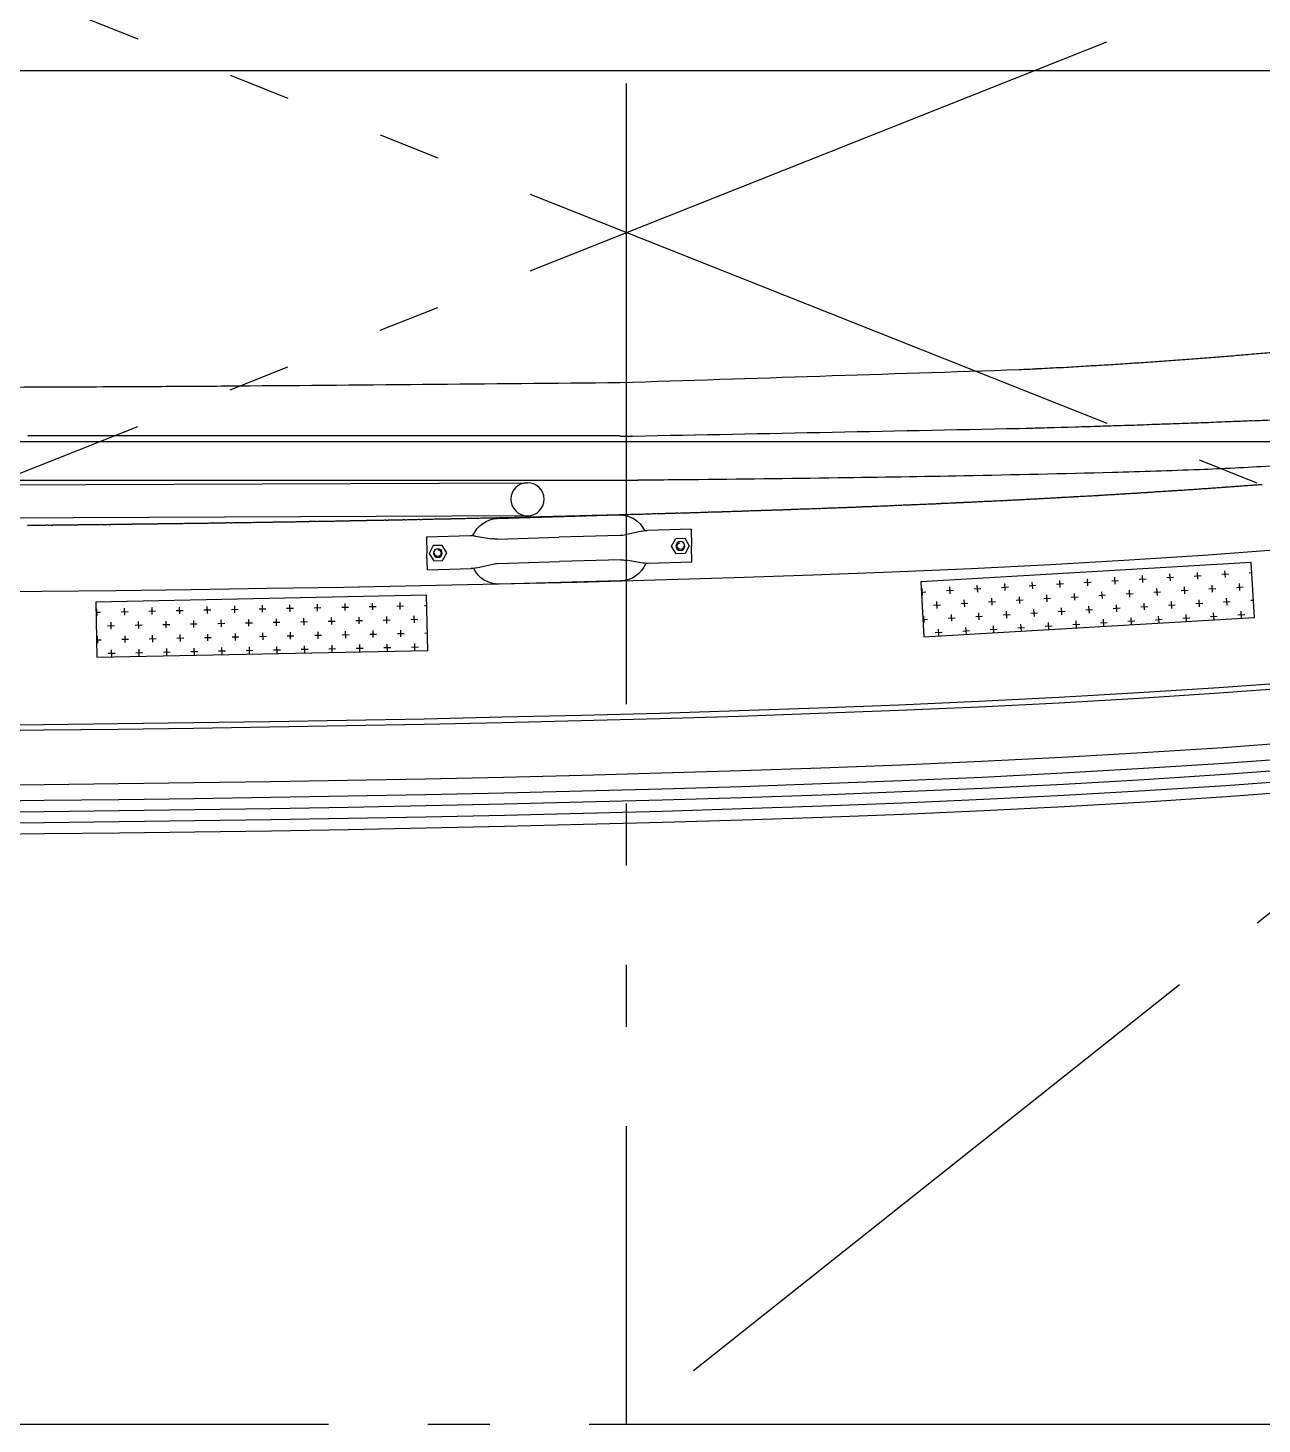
# Model space of a CAD drawing. Extents: x 1551 to 113148, y -1700 to 77018.
# Drawn here: x 12367 to 13610, y 28023 to 29429 of the extents above; entities that cross this region are included whole.
import ezdxf

# ---------------------------------------------------------------- set-up
doc = ezdxf.new("R2010")
doc.units = 0
doc.header["$LTSCALE"] = 500
doc.header["$MEASUREMENT"] = 0
doc.linetypes.add('DASHED', pattern=[0.75, 0.5, -0.25])
doc.linetypes.add('PHANTOM', pattern=[2.1, 1.25, -0.2, 0.125, -0.2, 0.125, -0.2])
doc.layers.get('0').update_dxf_attribs({"linetype": 'CONTINUOUS'})

# ---------------------------------------------------------------- blocks, each defined once
blk = doc.blocks.new('cont')
at = {"linetype": 'PHANTOM'}
for p, q in [((225402.8, 145808.7), (231452.8, 143408.7)), ((225402.8, 143408.7), (231452.8, 145808.7))]:
    blk.add_line(p, q, dxfattribs=at)
blk.add_lwpolyline([(225402.8, 143408.7), (231452.8, 143408.7), (231452.8, 145808.7), (225402.8, 145808.7)], close=True, dxfattribs=at)
blk = doc.blocks.new('A$C02E15517')
at = {"color": 0, "linetype": 'ByBlock', "lineweight": -2}
for p, q in [((1075.7, 1131.8), (1001.4, 1132.5)), ((1151, 1130.9), (1075.7, 1131.8)), ((1227.1, 1129.9), (1151, 1130.9)), ((1304.1, 1128.8), (1227.1, 1129.9)), ((1381.8, 1127.5), (1304.1, 1128.8)), ((1460.2, 1126), (1381.8, 1127.5)), ((1539.1, 1124.3), (1460.2, 1126)), ((1075.6, 1120.6), (1001.3, 1121.3)), ((1150.8, 1119.7), (1075.6, 1120.6)), ((1227, 1118.7), (1150.8, 1119.7)), ((1303.9, 1117.6), (1227, 1118.7)), ((1381.6, 1116.3), (1303.9, 1117.6)), ((1459.9, 1114.8), (1381.6, 1116.3)), ((1538.9, 1113.1), (1459.9, 1114.8)), ((1618.3, 1111.2), (1538.9, 1113.1)), ((1618.6, 1122.4), (1539.1, 1124.3)), ((1698.2, 1109), (1618.3, 1111.2)), ((1698.5, 1120.2), (1618.6, 1122.4)), ((1778.8, 1117.8), (1698.5, 1120.2)), ((1859.6, 1115.1), (1778.8, 1117.8)), ((1940.6, 1112), (1859.6, 1115.1)), ((2021.9, 1108.4), (1940.6, 1112)), ((1075.3, 1098.1), (1001.1, 1098.9)), ((1075.4, 1109.4), (1001.2, 1110.1)), ((1150.5, 1097.3), (1075.3, 1098.1)), ((1150.7, 1108.5), (1075.4, 1109.4)), ((1226.6, 1096.3), (1150.5, 1097.3)), ((1226.8, 1107.5), (1150.7, 1108.5)), ((1303.7, 1106.4), (1226.8, 1107.5)), ((1381.4, 1105), (1303.7, 1106.4)), ((1459.7, 1103.5), (1381.4, 1105)), ((1538.6, 1101.8), (1459.7, 1103.5)), ((1618, 1099.9), (1538.6, 1101.8)), ((1697.9, 1097.8), (1618, 1099.9)), ((1778.1, 1095.4), (1697.9, 1097.8)), ((1778.5, 1106.6), (1698.2, 1109)), ((1859.2, 1103.9), (1778.5, 1106.6)), ((1940.2, 1100.8), (1859.2, 1103.9)), ((2021.4, 1097.2), (1940.2, 1100.8)), ((2102.7, 1093.1), (2021.4, 1097.2)), ((2103.3, 1104.3), (2021.9, 1108.4)), ((2184.8, 1099.6), (2103.3, 1104.3)), ((2266.3, 1094.3), (2184.8, 1099.6)), ((1075.2, 1082.3), (1000.9, 1083)), ((1303.5, 1095.1), (1226.6, 1096.3)), ((1381.2, 1093.8), (1303.5, 1095.1)), ((1459.5, 1092.3), (1381.2, 1093.8)), ((1538.4, 1090.6), (1459.5, 1092.3)), ((1617.7, 1088.7), (1538.4, 1090.6)), ((1697.5, 1086.6), (1617.7, 1088.7)), ((1777.8, 1084.2), (1697.5, 1086.6)), ((1858.4, 1081.4), (1777.8, 1084.2)), ((1858.8, 1092.7), (1778.1, 1095.4)), ((1939.7, 1089.5), (1858.8, 1092.7)), ((2020.8, 1086), (1939.7, 1089.5)), ((2102.1, 1081.9), (2020.8, 1086)), ((2184.2, 1088.4), (2102.7, 1093.1)), ((2265.6, 1083.2), (2184.2, 1088.4)), ((2346.9, 1077.2), (2265.6, 1083.2)), ((2347.8, 1088.4), (2266.3, 1094.3)), ((1150.3, 1081.4), (1075.2, 1082.3)), ((1226.4, 1080.4), (1150.3, 1081.4)), ((1303.3, 1079.3), (1226.4, 1080.4)), ((1380.9, 1078), (1303.3, 1079.3)), ((1459.2, 1076.5), (1380.9, 1078)), ((1538, 1074.8), (1459.2, 1076.5)), ((1617.3, 1072.9), (1538, 1074.8)), ((1697.1, 1070.7), (1617.3, 1072.9)), ((1777.3, 1068.3), (1697.1, 1070.7)), ((1939.2, 1078.3), (1858.4, 1081.4)), ((2020.3, 1074.8), (1939.2, 1078.3)), ((2101.5, 1070.7), (2020.3, 1074.8)), ((2182.8, 1066), (2101.5, 1070.7)), ((2183.5, 1077.2), (2102.1, 1081.9)), ((2264.8, 1072), (2183.5, 1077.2)), ((2346, 1066), (2264.8, 1072)), ((1857.8, 1065.6), (1777.3, 1068.3)), ((1938.6, 1062.5), (1857.8, 1065.6)), ((2019.6, 1058.9), (1938.6, 1062.5)), ((2100.7, 1054.9), (2019.6, 1058.9)), ((2181.8, 1050.2), (2100.7, 1054.9)), ((2264, 1060.8), (2182.8, 1066)), ((2345.1, 1054.8), (2264, 1060.8)), ((2262.9, 1045), (2181.8, 1050.2)), ((2343.9, 1039), (2262.9, 1045)), ((1074.6, 1027.3), (1000.4, 1028)), ((1149.7, 1026.4), (1074.6, 1027.3)), ((1225.6, 1025.5), (1149.7, 1026.4)), ((1074.5, 1021.8), (1000.4, 1022.5)), ((1149.6, 1020.9), (1074.5, 1021.8)), ((1225.6, 1020), (1149.6, 1020.9)), ((1302.4, 1024.3), (1225.6, 1025.5)), ((1302.3, 1018.8), (1225.6, 1020)), ((1379.8, 1017.5), (1302.3, 1018.8)), ((1379.9, 1023), (1302.4, 1024.3)), ((1457.9, 1016), (1379.8, 1017.5)), ((1458, 1021.5), (1379.9, 1023)), ((1536.6, 1014.3), (1457.9, 1016)), ((1536.7, 1019.8), (1458, 1021.5)), ((1615.8, 1012.4), (1536.6, 1014.3)), ((1615.9, 1017.9), (1536.7, 1019.8)), ((1695.4, 1010.3), (1615.8, 1012.4)), ((1695.5, 1015.8), (1615.9, 1017.9)), ((1775.5, 1013.4), (1695.5, 1015.8)), ((1855.8, 1010.6), (1775.5, 1013.4)), ((1775.3, 1007.9), (1695.4, 1010.3)), ((1855.6, 1005.2), (1775.3, 1007.9)), ((1936.1, 1002.1), (1855.6, 1005.2)), ((1936.3, 1007.5), (1855.8, 1010.6)), ((2016.7, 998.5), (1936.1, 1002.1)), ((2017, 1004), (1936.3, 1007.5)), ((2097.4, 994.5), (2016.7, 998.5)), ((2097.7, 1000), (2017, 1004)), ((2178.5, 995.3), (2097.7, 1000)), ((2178.1, 989.8), (2097.4, 994.5)), ((2258.7, 984.6), (2178.1, 989.8)), ((2259.1, 990.1), (2178.5, 995.3)), ((2339.2, 978.7), (2258.7, 984.6)), ((2339.6, 984.2), (2259.1, 990.1)), ((1127.2, 898.2), (1128.4, 953.7)), ((1128.4, 953.7), (1461.6, 946.9)), ((1139.8, 949.8), (1146.7, 949.7)), ((1143.3, 953.2), (1143.2, 946.3)), ((1167.5, 949.2), (1174.5, 949.1)), ((1171.1, 952.6), (1170.9, 945.7)), ((1195.3, 948.7), (1202.3, 948.5)), ((1198.9, 952.1), (1198.7, 945.1)), ((1223.1, 948.1), (1230, 948)), ((1226.6, 951.5), (1226.5, 944.6)), ((1250.9, 947.5), (1257.8, 947.4)), ((1254.4, 950.9), (1254.3, 944)), ((1278.6, 947), (1285.6, 946.8)), ((1282.2, 950.4), (1282, 943.4)), ((1306.4, 946.4), (1313.3, 946.3)), ((1309.9, 949.8), (1309.8, 942.9)), ((1334.2, 945.8), (1341.1, 945.7)), ((1337.7, 949.2), (1337.6, 942.3)), ((1361.9, 945.3), (1368.9, 945.1)), ((1365.5, 948.7), (1365.3, 941.7)), ((1389.7, 944.7), (1396.6, 944.5)), ((1393.2, 948.1), (1393.1, 941.1)), ((1417.5, 944.1), (1424.4, 944)), ((1421, 947.5), (1420.9, 940.6)), ((1445.2, 943.5), (1452.2, 943.4)), ((1448.8, 946.9), (1448.6, 940)), ((1461.6, 946.9), (1460.5, 891.4)), ((1128, 936.2), (1132.6, 936.1)), ((1129.2, 939.6), (1129, 932.7)), ((1153.4, 935.6), (1160.3, 935.5)), ((1156.9, 939), (1156.8, 932.1)), ((1181.1, 935.1), (1188.1, 934.9)), ((1184.7, 938.5), (1184.5, 931.5)), ((1208.9, 934.5), (1215.9, 934.4)), ((1212.5, 937.9), (1212.3, 931)), ((1236.7, 933.9), (1243.6, 933.8)), ((1240.2, 937.3), (1240.1, 930.4)), ((1264.5, 933.4), (1271.4, 933.2)), ((1268, 936.8), (1267.9, 929.8)), ((1292.2, 932.8), (1299.2, 932.7)), ((1295.8, 936.2), (1295.6, 929.3)), ((1320, 932.2), (1326.9, 932.1)), ((1323.5, 935.6), (1323.4, 928.7)), ((1347.8, 931.7), (1354.7, 931.5)), ((1351.3, 935.1), (1351.2, 928.1)), ((1375.5, 931.1), (1382.5, 930.9)), ((1379.1, 934.5), (1378.9, 927.5)), ((1403.3, 930.5), (1410.2, 930.4)), ((1406.8, 933.9), (1406.7, 927)), ((1431.1, 929.9), (1438, 929.8)), ((1434.6, 933.3), (1434.5, 926.4)), ((1458.8, 929.4), (1461.3, 929.3)), ((1958.4, 877.9), (1961.6, 933.4)), ((1961.6, 933.4), (2294.4, 913.8)), ((1972.9, 929), (1979.8, 928.6)), ((1976.6, 932.3), (1976.1, 925.4)), ((2004.3, 930.7), (2003.9, 923.7)), ((2032, 929.1), (2031.6, 922.1)), ((1139.2, 922), (1146.2, 921.9)), ((1142.8, 925.4), (1142.6, 918.5)), ((1167, 921.5), (1173.9, 921.3)), ((1170.5, 924.9), (1170.4, 917.9)), ((1194.7, 920.9), (1201.7, 920.8)), ((1198.3, 924.3), (1198.1, 917.4)), ((1222.5, 920.3), (1229.5, 920.2)), ((1226.1, 923.7), (1225.9, 916.8)), ((1250.3, 919.8), (1257.2, 919.6)), ((1253.8, 923.2), (1253.7, 916.2)), ((1278.1, 919.2), (1285, 919.1)), ((1281.6, 922.6), (1281.5, 915.7)), ((1305.8, 918.6), (1312.8, 918.5)), ((1309.4, 922), (1309.2, 915.1)), ((1333.6, 918.1), (1340.5, 917.9)), ((1337.1, 921.5), (1337, 914.5)), ((1361.4, 917.5), (1368.3, 917.3)), ((1364.9, 920.9), (1364.8, 913.9)), ((1389.1, 916.9), (1396.1, 916.8)), ((1392.7, 920.3), (1392.5, 913.4)), ((1416.9, 916.3), (1423.8, 916.2)), ((1420.4, 919.7), (1420.3, 912.8)), ((1444.7, 915.8), (1451.6, 915.6)), ((1448.2, 919.2), (1448.1, 912.2)), ((1960.6, 915.9), (1965.1, 915.6)), ((1961.9, 919.3), (1961.5, 912.3)), ((1985.9, 914.4), (1992.9, 914)), ((1989.6, 917.6), (1989.2, 910.7)), ((2000.6, 927.4), (2007.5, 927)), ((2017.3, 916), (2016.9, 909.1)), ((2028.3, 925.8), (2035.3, 925.4)), ((2045.1, 914.4), (2044.7, 907.4)), ((2056.1, 924.2), (2063, 923.8)), ((2059.7, 927.4), (2059.3, 920.5)), ((2083.8, 922.5), (2090.7, 922.1)), ((2087.5, 925.8), (2087.1, 918.9)), ((2111.5, 920.9), (2118.5, 920.5)), ((2115.2, 924.2), (2114.8, 917.2)), ((2139.3, 919.3), (2146.2, 918.9)), ((2142.9, 922.5), (2142.5, 915.6)), ((2167, 917.6), (2173.9, 917.2)), ((2170.6, 920.9), (2170.2, 914)), ((2194.7, 916), (2201.6, 915.6)), ((2198.4, 919.3), (2198, 912.3)), ((2222.4, 914.4), (2229.4, 914)), ((2226.1, 917.6), (2225.7, 910.7)), ((2253.8, 916), (2253.4, 909.1)), ((2281.6, 914.4), (2281.2, 907.4)), ((1127.5, 908.4), (1132, 908.3)), ((1128.6, 911.8), (1128.4, 904.9)), ((1152.8, 907.9), (1159.8, 907.7)), ((1156.4, 911.3), (1156.2, 904.3)), ((1180.6, 907.3), (1187.5, 907.2)), ((1184.1, 910.7), (1184, 903.8)), ((1208.3, 906.7), (1215.3, 906.6)), ((1211.9, 910.1), (1211.7, 903.2)), ((1236.1, 906.2), (1243.1, 906)), ((1239.7, 909.6), (1239.5, 902.6)), ((1263.9, 905.6), (1270.8, 905.5)), ((1267.4, 909), (1267.3, 902.1)), ((1291.7, 905), (1298.6, 904.9)), ((1295.2, 908.4), (1295.1, 901.5)), ((1319.4, 904.5), (1326.4, 904.3)), ((1323, 907.9), (1322.8, 900.9)), ((1347.2, 903.9), (1354.1, 903.7)), ((1350.7, 907.3), (1350.6, 900.3)), ((1375, 903.3), (1381.9, 903.2)), ((1378.5, 906.7), (1378.4, 899.8)), ((1402.7, 902.7), (1409.7, 902.6)), ((1406.3, 906.1), (1406.1, 899.2)), ((1430.5, 902.2), (1437.4, 902)), ((1434, 905.6), (1433.9, 898.6)), ((1458.3, 901.6), (1460.7, 901.6)), ((1971.3, 901.3), (1978.2, 900.9)), ((1974.9, 904.6), (1974.5, 897.7)), ((2002.7, 903), (2002.2, 896)), ((2013.7, 912.7), (2020.6, 912.3)), ((2030.4, 901.3), (2030, 894.4)), ((2041.4, 911.1), (2048.3, 910.7)), ((2069.1, 909.5), (2076, 909.1)), ((2072.8, 912.7), (2072.4, 905.8)), ((2096.8, 907.8), (2103.8, 907.4)), ((2100.5, 911.1), (2100.1, 904.2)), ((2124.6, 906.2), (2131.5, 905.8)), ((2128.2, 909.5), (2127.8, 902.5)), ((2152.3, 904.6), (2159.2, 904.2)), ((2156, 907.9), (2155.6, 900.9)), ((2180, 903), (2187, 902.6)), ((2183.7, 906.2), (2183.3, 899.3)), ((2207.8, 901.3), (2214.7, 900.9)), ((2211.4, 904.6), (2211, 897.7)), ((2239.2, 903), (2238.7, 896)), ((2250.2, 912.7), (2257.1, 912.3)), ((2266.9, 901.3), (2266.5, 894.4)), ((2277.9, 911.1), (2284.8, 910.7)), ((2294.4, 913.8), (2291.1, 858.4)), ((1072.8, 887.7), (998.9, 888.4)), ((1147.7, 886.9), (1072.8, 887.7)), ((1460.5, 891.4), (1127.2, 898.2)), ((1223.4, 885.9), (1147.7, 886.9)), ((1299.8, 884.7), (1223.4, 885.9)), ((1959, 888.1), (1963.5, 887.9)), ((1960.2, 891.5), (1959.8, 884.6)), ((1984.3, 886.6), (1991.2, 886.2)), ((1988, 889.9), (1987.6, 883)), ((1999, 899.7), (2005.9, 899.3)), ((2015.7, 888.3), (2015.3, 881.3)), ((2026.7, 898.1), (2033.6, 897.7)), ((2043.4, 886.6), (2043, 879.7)), ((2054.4, 896.4), (2061.4, 896)), ((2058.1, 899.7), (2057.7, 892.8)), ((2082.2, 894.8), (2089.1, 894.4)), ((2085.8, 898.1), (2085.4, 891.1)), ((2109.9, 893.2), (2116.8, 892.8)), ((2113.6, 896.4), (2113.2, 889.5)), ((2137.6, 891.5), (2144.6, 891.1)), ((2141.3, 894.8), (2140.9, 887.9)), ((2165.3, 889.9), (2172.3, 889.5)), ((2169, 893.2), (2168.6, 886.2)), ((2193.1, 888.3), (2200, 887.9)), ((2196.7, 891.5), (2196.3, 884.6)), ((2220.8, 886.6), (2227.7, 886.2)), ((2224.5, 889.9), (2224.1, 883)), ((2235.5, 899.7), (2242.4, 899.3)), ((2252.2, 888.3), (2251.8, 881.3)), ((2263.2, 898.1), (2270.1, 897.7)), ((2279.9, 886.7), (2279.5, 879.7)), ((2290.9, 896.4), (2293.3, 896.3)), ((1377, 883.4), (1299.8, 884.7)), ((1454.8, 881.9), (1377, 883.4)), ((1533.1, 880.3), (1454.8, 881.9)), ((1611.8, 878.4), (1533.1, 880.3)), ((1656, 877), (1533.9, 880.2)), ((1690.9, 876.2), (1611.8, 878.4)), ((1770.4, 873.8), (1690.9, 876.2)), ((1849.9, 871.2), (1770.4, 873.8)), ((2291.1, 858.4), (1958.4, 877.9)), ((2012, 885), (2019, 884.6)), ((2039.8, 883.4), (2046.7, 883)), ((2067.5, 881.8), (2074.4, 881.3)), ((2071.2, 885), (2070.7, 878.1)), ((2095.2, 880.1), (2102.1, 879.7)), ((2098.9, 883.4), (2098.5, 876.5)), ((2122.9, 878.5), (2129.9, 878.1)), ((2126.6, 881.8), (2126.2, 874.8)), ((2150.7, 876.9), (2157.6, 876.5)), ((2154.3, 880.1), (2153.9, 873.2)), ((2178.4, 875.2), (2185.3, 874.8)), ((2182.1, 878.5), (2181.7, 871.6)), ((2206.1, 873.6), (2213.1, 873.2)), ((2209.8, 876.9), (2209.4, 869.9)), ((2233.9, 872), (2240.8, 871.6)), ((2237.5, 875.2), (2237.1, 868.3)), ((2248.5, 885), (2255.5, 884.6)), ((2265.2, 873.6), (2264.8, 866.7)), ((2276.3, 883.4), (2283.2, 883)), ((1461.3, 865.9), (1460.8, 849.2)), ((1461.3, 865.9), (1505.4, 864.5)), ((1510.8, 863.8), (1527.1, 860)), ((1532.6, 859.3), (1594.4, 857.4)), ((1678.2, 858.9), (1661.7, 856.1)), ((1727.8, 858.1), (1683.7, 859.3)), ((1727.8, 858.1), (1727.3, 841.5)), ((1929.7, 868.1), (1849.9, 871.2)), ((2009.4, 864.6), (1929.7, 868.1)), ((2089.1, 860.6), (2009.4, 864.6)), ((2168.6, 856), (2089.1, 860.6)), ((2261.6, 870.3), (2268.5, 869.9)), ((2289.3, 868.7), (2291.7, 868.6)), ((1460.3, 832.6), (1460.8, 849.2)), ((1463, 849.2), (1467.7, 856.7)), ((1467.2, 841.3), (1463, 849.2)), ((1467.7, 856.7), (1476.6, 856.5)), ((1480.8, 848.6), (1476.1, 841.1)), ((1476.6, 856.5), (1480.8, 848.6)), ((1656.3, 855.7), (1594.4, 857.4)), ((1712, 849.6), (1707.4, 842.1)), ((1720.9, 849.4), (1712, 849.6)), ((1725.1, 841.6), (1720.9, 849.4)), ((2248, 850.9), (2168.6, 856)), ((2327, 845.1), (2248, 850.9)), ((1460.3, 832.6), (1504.4, 831.3)), ((1476.1, 841.1), (1467.2, 841.3)), ((1509.9, 831.7), (1526.4, 834.5)), ((1531.9, 834.8), (1593.7, 833)), ((1655.6, 831.3), (1593.7, 833)), ((1677.3, 826.8), (1661, 830.6)), ((1707.4, 842.1), (1711.6, 834.2)), ((1711.6, 834.2), (1720.5, 834)), ((1720.5, 834), (1725.1, 841.6)), ((1726.9, 824.8), (1727.3, 841.5)), ((1562.2, 811.4), (117.9, 817.7)), ((1726.9, 824.8), (1682.8, 826.1)), ((1532, 814.1), (1654.2, 810.5)), ((117.8, 784.3), (1562.1, 778)), ((562.3, 775.5), (1673.3, 775.5)), ((211.2, 736.6), (1655.5, 736.6)), ((1655.5, 736.6), (2057.6, 736.6)), ((2057.6, 736.6), (2551.8, 736.6)), ((-138.8, 363), (1727.6, 363)), ((1727.6, 363), (3102.6, 363))]:
    blk.add_line(p, q, dxfattribs=at)
for centre, radius in [((1471.9, 848.9), 4.44), ((1716.2, 841.8), 4.44), ((1562.2, 794.7), 16.7)]:
    blk.add_circle(centre, radius, dxfattribs=at)
for centre, radius, start, end in [((1533.1, 852.4), 27.8, 88.5, 154.7292), ((1655.3, 849.2), 27.8, 21.197, 88.5), ((1504.5, 836.7), 27.8, 76.9004, 88.1932), ((1533.4, 887), 27.8, 256.9004, 268.2657), ((1683, 831.6), 27.8, 88.4833, 99.7761), ((1471.9, 848.9), 3.33, 268.3383, 178.3383), ((1657, 883.5), 27.8, 268.4108, 279.7761), ((1716.2, 841.8), 3.33, 358.3383, 268.3383), ((1505.2, 859), 27.8, 268.3383, 279.6311), ((1532.9, 841.9), 27.8, 202.284, 268.289), ((1531, 807.1), 27.8, 88.2657, 99.6311), ((1654.8, 803.5), 27.8, 77.0455, 88.4108), ((532.6, -49747.6), 50571.5, 89.40173, 89.40436), ((524.1, -50565.2), 51389.1, 89.39911, 89.40173), ((536.2, -49409.6), 50233.5, 89.3965, 89.39911), ((527.4, -50241), 51065, 89.39391, 89.3965), ((539.5, -49095.8), 49919.7, 89.39123, 89.39391), ((531, -49896.2), 50720.1, 89.38858, 89.39123), ((543.2, -48759.5), 49583.4, 89.38593, 89.38858), ((534.4, -49576.5), 50400.4, 89.3833, 89.38593), ((546.6, -48447.8), 49271.6, 89.38058, 89.3833), ((538.1, -49234.1), 50058, 89.37789, 89.38058), ((550.2, -48116), 48939.9, 89.3752, 89.37789), ((541.5, -48915.7), 49739.6, 89.37253, 89.3752), ((553.6, -47813), 48636.8, 89.36978, 89.37253), ((545.1, -48584.4), 49408.3, 89.36705, 89.36978), ((557.1, -47497.8), 48321.6, 89.36432, 89.36705), ((548.5, -48271), 49094.8, 89.36161, 89.36432), ((560.4, -47199.7), 48023.5, 89.35881, 89.36161), ((552, -47951.3), 48775.1, 89.35604, 89.35881), ((563.9, -46895.4), 47719.2, 89.35327, 89.35604), ((555.4, -47646.1), 48469.9, 89.35053, 89.35327), ((567.2, -46604.6), 47428.3, 89.3477, 89.35053), ((558.9, -47335.8), 48159.6, 89.34489, 89.3477), ((570.6, -46308.6), 47132.3, 89.34208, 89.34489), ((562.3, -47039.1), 47862.8, 89.33929, 89.34208), ((573.9, -46025.6), 46849.3, 89.33642, 89.33929), ((565.7, -46737.4), 47561.1, 89.33357, 89.33642), ((577.3, -45737.6), 46561.2, 89.33073, 89.33357), ((569, -46448.7), 47272.4, 89.3279, 89.33073), ((580.6, -45462.6), 46286.3, 89.32499, 89.3279), ((572.5, -46153.5), 46977.2, 89.3221, 89.32499), ((584, -45181.1), 46004.7, 89.31922, 89.3221), ((575.7, -45876.1), 46699.7, 89.31635, 89.31922), ((587.1, -44916.7), 45740.3, 89.3134, 89.31635), ((579.2, -45583), 46406.7, 89.31048, 89.3134), ((590.6, -44635.7), 45459.3, 89.30755, 89.31048), ((582.2, -45324.1), 46147.8, 89.30465, 89.30755), ((593.7, -44379.9), 45203.4, 89.30166, 89.30465), ((585.7, -45037.9), 45861.6, 89.2987, 89.30166), ((597.2, -44094), 44917.6, 89.29573, 89.2987), ((588.8, -44778.3), 45601.9, 89.29279, 89.29573), ((600.5, -43834.4), 44657.9, 89.28976, 89.29279), ((592.4, -44488.2), 45311.8, 89.28676, 89.28976), ((604.1, -43548.2), 44371.7, 89.28375, 89.28676), ((595.6, -44223.5), 45047.1, 89.28077, 89.28375), ((607.3, -43295), 44118.5, 89.2777, 89.28077), ((599.1, -43942.6), 44766.1, 89.27466, 89.2777), ((610.7, -43026.7), 43850.1, 89.27161, 89.27466), ((602.4, -43678.4), 44501.9, 89.26859, 89.27161), ((614, -42774.7), 43598.1, 89.26548, 89.26859), ((605.9, -43407.9), 44231.4, 89.26239, 89.26548), ((617.3, -42516.2), 43339.6, 89.2593, 89.26239), ((609.1, -43149.5), 43972.9, 89.25624, 89.2593), ((620.6, -42268.9), 43092.3, 89.25309, 89.25624), ((612.5, -42886.3), 43709.8, 89.24996, 89.25309), ((623.9, -42016.7), 42840.1, 89.24684, 89.24996), ((615.8, -42634.4), 43457.8, 89.24373, 89.24684), ((627.1, -41775.5), 42598.8, 89.24054, 89.24373), ((619.1, -42377.8), 43201.2, 89.23738, 89.24054), ((630.4, -41529.5), 42352.8, 89.23421, 89.23738), ((622.4, -42132.1), 42955.5, 89.23106, 89.23421), ((633.6, -41293.8), 42117.1, 89.22783, 89.23106), ((625.7, -41882.3), 42705.6, 89.22462, 89.22783), ((636.9, -41054), 41877.3, 89.22142, 89.22462), ((628.9, -41641.5), 42464.8, 89.21823, 89.22142), ((640.1, -40822.9), 41646.2, 89.21496, 89.21823), ((632.2, -41399.4), 42222.7, 89.21171, 89.21496), ((643.3, -40590.7), 41414, 89.20846, 89.21171), ((635.4, -41160.9), 41984.2, 89.20524, 89.20846), ((646.5, -40364.4), 41187.6, 89.20193, 89.20524), ((638.7, -40924.7), 41748, 89.19864, 89.20193), ((649.7, -40141.2), 40964.4, 89.19535, 89.19864), ((641.9, -40694.1), 41517.4, 89.19208, 89.19535), ((652.8, -39923.2), 40746.4, 89.18873, 89.19208), ((645.1, -40466.8), 41290, 89.1854, 89.18873), ((655.9, -39707.3), 40530.4, 89.18207, 89.1854), ((648.2, -40245), 41068.2, 89.17876, 89.18207), ((658.9, -39494.1), 40317.3, 89.17537, 89.17876), ((651.3, -40022.3), 40845.5, 89.17201, 89.17537), ((662.1, -39279.7), 40102.8, 89.16864, 89.17201), ((654.4, -39807.4), 40630.6, 89.16529, 89.16864), ((665.1, -39072.7), 39895.8, 89.16186, 89.16529), ((657.6, -39588.6), 40411.8, 89.15845, 89.16186), ((668.2, -38861.9), 39685, 89.15504, 89.15845), ((660.6, -39378.7), 40201.8, 89.15166, 89.15504), ((671.3, -38659.8), 39482.8, 89.14819, 89.15166), ((663.8, -39164.5), 39987.5, 89.14474, 89.14819), ((674.4, -38453.4), 39276.4, 89.14129, 89.14474), ((666.8, -38959), 39782.1, 89.13786, 89.14129), ((677.4, -38255.5), 39078.5, 89.13435, 89.13786), ((669.9, -38749.3), 39572.3, 89.13086, 89.13435), ((680.5, -38053.3), 38876.3, 89.12737, 89.13086), ((673, -38548.1), 39371.2, 89.12391, 89.12737), ((683.5, -37859.8), 38682.8, 89.12036, 89.12391), ((676.1, -38341.8), 39164.8, 89.11683, 89.12036), ((686.6, -37661.1), 38484, 89.1133, 89.11683), ((679.1, -38146.8), 38969.8, 89.10979, 89.1133), ((689.5, -37473.4), 38296.3, 89.1062, 89.10979), ((682.2, -37941.3), 38764.3, 89.10264, 89.1062), ((692.7, -37274.7), 38097.5, 89.09907, 89.10264), ((685.1, -37756.9), 38579.8, 89.09552, 89.09907), ((695.6, -37091.8), 37914.6, 89.09189, 89.09552), ((688.2, -37555.1), 38378, 89.08828, 89.09189), ((698.8, -36889.9), 37712.7, 89.08467, 89.08828), ((691.1, -37370), 38192.9, 89.08109, 89.08467), ((701.8, -36704.4), 37527.2, 89.07742, 89.08109), ((694.4, -37165.6), 37988.4, 89.07377, 89.07742), ((705.1, -36502), 37324.8, 89.07012, 89.07377), ((697.4, -36977.2), 37800, 89.06649, 89.07012), ((708.1, -36320), 37142.8, 89.06278, 89.06649), ((700.6, -36777.7), 37600.5, 89.05909, 89.06278), ((711.3, -36127.8), 36950.5, 89.05539, 89.05909), ((703.7, -36589.3), 37412.1, 89.05173, 89.05539), ((714.3, -35946.3), 36769, 89.04797, 89.05173), ((706.9, -36395.7), 37218.5, 89.04424, 89.04797), ((717.5, -35759.5), 36582.2, 89.0405, 89.04424), ((709.9, -36210.4), 37033.2, 89.03679, 89.0405), ((720.5, -35580.6), 36403.3, 89.033, 89.03679), ((713.1, -36020.9), 36843.6, 89.02922, 89.033), ((723.7, -35397.4), 36220, 89.02545, 89.02922), ((716.1, -35839.2), 36661.9, 89.0217, 89.02545), ((726.7, -35221.9), 36044.4, 89.01786, 89.0217), ((719.3, -35653.3), 36475.9, 89.01404, 89.01786), ((729.8, -35042.1), 35864.6, 89.01023, 89.01404), ((722.3, -35475), 36297.7, 89.00643, 89.01023), ((732.8, -34869.6), 35692.1, 89.00255, 89.00643), ((725.5, -35293.2), 36115.8, 88.99869, 89.00255), ((735.9, -34693.5), 35516, 88.99484, 88.99869), ((728.5, -35117.1), 35939.7, 88.991, 88.99484), ((739, -34523), 35345.5, 88.98708, 88.991), ((731.6, -34940.5), 35763.1, 88.98318, 88.98708), ((742, -34352.3), 35174.8, 88.97928, 88.98318), ((734.7, -34763.9), 35586.4, 88.9754, 88.97928), ((745.1, -34184.3), 35006.7, 88.97144, 88.9754), ((737.8, -34590.8), 35413.3, 88.9675, 88.97144), ((748, -34020.7), 34843.1, 88.96355, 88.9675), ((740.8, -34419.9), 35242.4, 88.95964, 88.96355), ((751, -33859.1), 34681.5, 88.95563, 88.95964), ((743.8, -34253.7), 35076.1, 88.95165, 88.95563), ((753.9, -33701), 34523.3, 88.94767, 88.95165), ((746.8, -34089.8), 34912.2, 88.94371, 88.94767), ((756.9, -33542.3), 34364.6, 88.93966, 88.94371), ((749.8, -33925.9), 34748.3, 88.93564, 88.93966), ((759.8, -33383.2), 34205.5, 88.93161, 88.93564), ((752.7, -33767), 34589.4, 88.92761, 88.93161), ((762.8, -33229), 34051.2, 88.92353, 88.92761), ((755.7, -33604.9), 34427.2, 88.91946, 88.92353), ((765.8, -33071.5), 33893.7, 88.9154, 88.91946), ((758.6, -33449), 34271.3, 88.91136, 88.9154), ((768.7, -32920.3), 33742.5, 88.90723, 88.91136), ((761.6, -33289.4), 34111.6, 88.90312, 88.90723), ((771.7, -32765.3), 33587.5, 88.89902, 88.90312), ((764.5, -33136.1), 33958.3, 88.89493, 88.89902), ((774.5, -32616.6), 33438.8, 88.89076, 88.89493), ((767.5, -32979.1), 33801.3, 88.88662, 88.89076), ((777.5, -32464.2), 33286.3, 88.88247, 88.88662), ((770.4, -32828.3), 33650.5, 88.87835, 88.88247), ((780.4, -32317.9), 33140, 88.87414, 88.87835), ((773.4, -32673.7), 33495.9, 88.86995, 88.87414), ((783.4, -32167.7), 32989.8, 88.86576, 88.86995), ((776.3, -32525.7), 33347.8, 88.8616, 88.86576), ((786.3, -32024), 32846.1, 88.85734, 88.8616), ((779.3, -32373), 33195.1, 88.85311, 88.85734), ((1655, 838.2), 27.8, 268.289, 334.6134), ((1683.6, 853.9), 27.8, 257.0455, 268.3383), ((789.3, -31875.7), 32697.7, 88.84889, 88.85311), ((782.2, -32228.3), 33050.4, 88.84468, 88.84889), ((792.2, -31734.3), 32556.3, 88.84039, 88.84468), ((785.2, -32078), 32900, 88.83612, 88.84039), ((795.2, -31587.2), 32409.2, 88.83184, 88.83612), ((788.1, -31934.9), 32756.9, 88.8276, 88.83184), ((798.1, -31447.2), 32269.1, 88.82326, 88.8276), ((791.1, -31786), 32607.9, 88.81895, 88.82326), ((801.1, -31301.6), 32123.5, 88.81464, 88.81895), ((794, -31644.1), 32466, 88.81035, 88.81464), ((804, -31163.7), 31985.5, 88.80597, 88.81035), ((797, -31497.5), 32319.4, 88.80162, 88.80597), ((807, -31021.1), 31842.9, 88.79726, 88.80162), ((799.9, -31357.3), 32179.2, 88.79293, 88.79726), ((809.9, -30884.7), 31706.5, 88.78851, 88.79293), ((803, -31213.1), 32035, 88.78412, 88.78851), ((812.9, -30744.5), 31566.3, 88.77972, 88.78412), ((805.9, -31074.9), 31896.7, 88.77535, 88.77972), ((815.8, -30610), 31431.7, 88.77088, 88.77535), ((808.9, -30932.9), 31754.7, 88.76645, 88.77088), ((818.8, -30471.7), 31293.4, 88.76201, 88.76645), ((811.8, -30796.6), 31618.4, 88.75759, 88.76201), ((821.7, -30339.1), 31160.8, 88.75309, 88.75759), ((814.8, -30656.7), 31478.4, 88.74861, 88.75309), ((824.7, -30202.9), 31024.5, 88.74413, 88.74861), ((817.7, -30522.4), 31344.1, 88.73967, 88.74413), ((827.6, -30072), 30893.6, 88.73513, 88.73967), ((820.7, -30384.9), 31206.5, 88.7306, 88.73513), ((830.6, -29937.9), 30759.4, 88.72608, 88.7306), ((823.6, -30251.7), 31073.3, 88.72158, 88.72608), ((833.5, -29808), 30629.5, 88.71699, 88.72158), ((826.6, -30117.4), 30939, 88.71243, 88.71699), ((836.5, -29677.3), 30498.8, 88.70786, 88.71243), ((829.6, -29983.4), 30805, 88.70332, 88.70786), ((839.4, -29548.8), 30370.3, 88.69869, 88.70332), ((832.6, -29851.1), 30672.6, 88.69408, 88.69869), ((842.3, -29422.6), 30244.1, 88.68947, 88.69408), ((835.5, -29720.9), 30542.4, 88.68489, 88.68947), ((845.2, -29298.4), 30119.8, 88.68022, 88.68489), ((838.4, -29592.9), 30414.3, 88.67557, 88.68022), ((848.1, -29175.5), 29996.9, 88.67092, 88.67557), ((841.3, -29467.2), 30288.7, 88.66629, 88.67092), ((850.9, -29052.8), 29874.2, 88.66158, 88.66629), ((844.2, -29340.3), 30161.7, 88.65688, 88.66158), ((853.9, -28928.6), 29749.9, 88.65219, 88.65688), ((847.1, -29217.7), 30039.1, 88.64752, 88.65219), ((856.7, -28808.7), 29629.9, 88.64277, 88.64752), ((850, -29091.4), 29912.7, 88.63804, 88.64277), ((859.7, -28685.1), 29506.3, 88.6333, 88.63804), ((852.9, -28970.4), 29791.8, 88.62859, 88.6333), ((862.6, -28566.8), 29388, 88.62379, 88.62859), ((855.9, -28845.4), 29666.7, 88.61902, 88.62379), ((865.5, -28444.6), 29265.7, 88.61424, 88.61902), ((858.7, -28725.8), 29547.1, 88.60949, 88.61424), ((868.4, -28327.6), 29148.7, 88.60465, 88.60949), ((861.7, -28602.2), 29423.4, 88.59983, 88.60465), ((871.4, -28206.7), 29027.7, 88.59501, 88.59983), ((864.6, -28483.9), 29305.1, 88.59022, 88.59501), ((874.1, -28095.7), 28916.8, 88.58533, 88.59022), ((867.9, -28347.3), 29168.4, 88.58047, 88.58533), ((877.3, -27966.5), 28787.5, 88.57561, 88.58047), ((870.1, -28259), 29080.1, 88.57078, 88.57561), ((879.4, -27885), 28705.9, 88.56585, 88.57078), ((874.6, -28076.8), 28897.8, 88.56094, 88.56585), ((884, -27700.9), 28521.8, 88.55605, 88.56094), ((874.4, -28083.3), 28904.3, 88.55118, 88.55605), ((885.7, -27634.8), 28455.7, 88.54621, 88.55118), ((879.1, -27897.2), 28718.2, 88.54125, 88.54621), ((893, -27352.3), 28173.1, 88.5363, 88.54125), ((880.5, -27839.6), 28660.6, 88.53139, 88.5363), ((896.9, -27199.4), 28020.1, 88.52634, 88.53139), ((887.6, -27562.1), 28383, 88.52132, 88.52634), ((905.7, -26860.1), 27680.8, 88.51628, 88.52132), ((891.6, -27406.2), 28227, 88.5113, 88.51628), ((909.7, -26709.1), 27529.7, 88.50615, 88.5113), ((898.2, -27148.5), 27969.2, 88.50104, 88.50615), ((916.1, -26466.8), 27287.3, 88.49593, 88.50104), ((903.5, -26944.1), 27764.7, 88.49086, 88.49593), ((921.1, -26276.4), 27096.8, 88.48562, 88.49086), ((909.4, -26719.8), 27540.4, 88.48043, 88.48562), ((926.7, -26066.2), 26886.6, 88.47524, 88.48043), ((914.9, -26512.6), 27333.1, 88.47009, 88.47524), ((932.1, -25868.2), 26688.5, 88.46477, 88.47009), ((920.5, -26298.8), 27119.2, 88.4595, 88.46477), ((937.6, -25663.6), 26483.9, 88.45422, 88.4595), ((925.9, -26097.1), 26917.5, 88.44899, 88.45422), ((942.9, -25470.8), 26290.9, 88.44359, 88.44899), ((931.5, -25889.1), 26709.4, 88.43824, 88.44359), ((948.3, -25271.6), 26091.7, 88.43288, 88.43824), ((936.8, -25692.9), 26513.1, 88.42756, 88.43288), ((953.3, -25091.6), 25911.6, 88.42208, 88.42756), ((943, -25466.6), 26286.7, 88.41664, 88.42208), ((959.2, -24881.7), 25701.6, 88.4112, 88.41664), ((946.9, -25322.8), 26142.9, 88.40581, 88.4112), ((962.8, -24752.3), 25572.2, 88.40024, 88.40581), ((955.2, -25025.7), 25845.7, 88.39471, 88.40024), ((971.1, -24456.3), 25276.1, 88.3892, 88.39471), ((954.7, -25038.8), 25858.8, 88.38375, 88.3892), ((974, -24354.6), 25174.4, 88.37809, 88.38375), ((963.2, -24737.7), 25557.5, 88.37247, 88.37809), ((986.9, -23905.4), 24724.9, 88.36685, 88.37247), ((965.6, -24649.1), 25469, 88.36131, 88.36685), ((993.6, -23671.3), 24490.7, 88.35549, 88.36131), ((978.3, -24204), 25023.7, 88.34974, 88.35549), ((1008.9, -23141.5), 23960.7, 88.34395, 88.34974), ((985.2, -23962.2), 24781.7, 88.33827, 88.34395), ((1015.5, -22918.6), 23737.7, 88.33226, 88.33827), ((996.9, -23557.9), 24377.3, 88.32632, 88.33226), ((1026.3, -22551.2), 23370.2, 88.32039, 88.32632), ((1005.9, -23247), 24066.2, 88.31454, 88.32039), ((1034.6, -22272.7), 23091.6, 88.30836, 88.31454), ((1015.9, -22904.5), 23723.7, 88.30226, 88.30836), ((1043.8, -21962.8), 22781.5, 88.29616, 88.30226), ((1024.9, -22596.7), 23415.7, 88.29015, 88.29616), ((1052.4, -21678.7), 22497.3, 88.2838, 88.29015), ((1034.4, -22278.5), 23097.3, 88.27754, 88.2838), ((1061.3, -21384.1), 22202.5, 88.27128, 88.27754), ((1043.1, -21986), 22804.8, 88.2651, 88.27128), ((1069.5, -21113.6), 21931.9, 88.25859, 88.2651), ((1052.2, -21683.7), 22502.3, 88.25216, 88.25859), ((1078.2, -20833.2), 21651.3, 88.24573, 88.25216), ((1060.6, -21405.5), 22224, 88.23939, 88.24573), ((1086.1, -20575.9), 21393.9, 88.23272, 88.23939), ((1069.5, -21116), 21934.3, 88.22613, 88.23272), ((1094.5, -20307.3), 21125.2, 88.21953, 88.22613), ((1077.5, -20854.8), 21672.9, 88.21303, 88.21953), ((1102.1, -20065.4), 20883.2, 88.20619, 88.21303), ((1086.2, -20572.8), 21390.9, 88.19943, 88.20619), ((1110.5, -19801.7), 20619.4, 88.19268, 88.19943), ((1093.6, -20335.8), 21153.7, 88.18601, 88.19268), ((1117.8, -19572.5), 20390.1, 88.179, 88.18601), ((1102.1, -20065.8), 20883.6, 88.17208, 88.179), ((1126.3, -19308.1), 20125.5, 88.16516, 88.17208), ((1109.5, -19831.5), 20649.2, 88.15832, 88.16516), ((1133.7, -19078.4), 19895.7, 88.15114, 88.15832), ((1118.1, -19561.8), 20379.4, 88.14405, 88.15114), ((1142.2, -18818.1), 19635.2, 88.13695, 88.14405), ((1125.7, -19325.8), 20143.3, 88.12994, 88.13695), ((1149.5, -18598.7), 19415.7, 88.12258, 88.12994), ((1134, -19070.4), 19887.6, 88.11531, 88.12258), ((1157.3, -18361.1), 19178, 88.10804, 88.11531), ((1141.6, -18838.7), 19655.8, 88.10085, 88.10804), ((1164.5, -18146), 18962.8, 88.09332, 88.10085), ((1149.5, -18598.2), 19415.2, 88.08587, 88.09332), ((1172.1, -17922.1), 18738.7, 88.07842, 88.08587), ((1156.8, -18375.9), 19192.8, 88.07106, 88.07842), ((1179.1, -17714.7), 18531.2, 88.06335, 88.07106), ((1164.5, -18146.8), 18963.6, 88.05573, 88.06335), ((1186.4, -17500.5), 18316.9, 88.04811, 88.05573), ((1171.7, -17934.2), 18750.8, 88.04057, 88.04811), ((1193.3, -17301.9), 18118.2, 88.03268, 88.04057), ((1179.1, -17715.1), 18531.7, 88.02489, 88.03268), ((1200.4, -17096.8), 17913, 88.01709, 88.02489), ((1186.1, -17511.6), 18328, 88.00938, 88.01709), ((1207.1, -16906.3), 17722.3, 88.00131, 88.00938), ((1193.3, -17302.2), 18118.5, 87.99334, 88.00131), ((1214, -16709.8), 17525.7, 87.98536, 87.99334), ((1200.1, -17106.6), 17922.8, 87.97748, 87.98536), ((1220.6, -16526.4), 17342.2, 87.96923, 87.97748), ((1207.1, -16906.8), 17722.8, 87.96108, 87.96923), ((1227.3, -16338.9), 17154.5, 87.95293, 87.96108), ((1213.8, -16717.6), 17533.6, 87.94487, 87.95293), ((1233.7, -16162.4), 16978, 87.93645, 87.94487), ((1220.6, -16526.1), 17341.9, 87.92812, 87.93645), ((1240.2, -15983.9), 16799.4, 87.91979, 87.92812), ((1227.1, -16345.5), 17161.2, 87.91155, 87.91979), ((1246.4, -15815.7), 16631, 87.90296, 87.91155), ((1233.7, -16163.1), 16978.7, 87.89445, 87.90296), ((1252.7, -15645), 16460.3, 87.88595, 87.89445), ((1239.9, -15991.1), 16806.6, 87.87753, 87.88595), ((1258.8, -15483.1), 16298.2, 87.86877, 87.87753), ((1246.4, -15815.6), 16630.9, 87.86009, 87.86877), ((1265, -15317.4), 16132.4, 87.85141, 87.86009), ((1252.5, -15650.9), 16466.2, 87.84281, 87.85141), ((1270.9, -15162), 15976.9, 87.83387, 87.84281), ((1258.8, -15481.6), 16296.7, 87.82501, 87.83387), ((1277, -15002), 15816.8, 87.81616, 87.82501), ((1264.8, -15323.2), 16138.2, 87.80739, 87.81616), ((1282.8, -14852.4), 15667.1, 87.79827, 87.80739), ((1271, -15160), 15974.9, 87.78924, 87.79827), ((1288.8, -14698.1), 15512.7, 87.7802, 87.78924), ((1276.8, -15007.3), 15822.1, 87.77126, 87.7802), ((1294.5, -14553.7), 15368.2, 87.76196, 87.77126), ((1282.9, -14850.1), 15664.7, 87.75275, 87.76196), ((1300.4, -14404.9), 15219.2, 87.74354, 87.75275), ((1288.6, -14702.8), 15517.3, 87.73442, 87.74354), ((1305.9, -14265.2), 15079.4, 87.72495, 87.73442), ((1294.6, -14551.8), 15366.2, 87.71556, 87.72495), ((1311.7, -14121.9), 14936, 87.70617, 87.71556), ((1300.2, -14408.1), 15222.4, 87.69687, 87.70617), ((1317.2, -13985.5), 14799.5, 87.68722, 87.69687), ((1306, -14264.8), 15079, 87.67766, 87.68722), ((1322.8, -13849.8), 14663.7, 87.66809, 87.67766), ((1311.7, -14121.2), 14935.3, 87.65861, 87.66809), ((1328.3, -13717.1), 14530.9, 87.64878, 87.65861), ((1317.3, -13983.2), 14797.2, 87.63904, 87.64878), ((1333.5, -13591), 14404.6, 87.6293, 87.63904), ((1322.9, -13847.5), 14661.3, 87.61964, 87.6293), ((1338.7, -13466.7), 14280.2, 87.60964, 87.61964), ((1328.2, -13718.7), 14532.5, 87.59973, 87.60964), ((1343.7, -13347.7), 14161.1, 87.58981, 87.59973), ((1333.5, -13592.2), 14405.8, 87.57999, 87.58981), ((1348.9, -13227.3), 14040.6, 87.56981, 87.57999), ((1338.7, -13466.9), 14280.4, 87.55973, 87.56981), ((1354, -13107.6), 13920.8, 87.54964, 87.55973), ((1343.8, -13346.9), 14160.3, 87.53964, 87.54964), ((1359, -12992.9), 13806, 87.5293, 87.53964), ((1349, -13224.1), 14037.4, 87.51904, 87.5293), ((1364.1, -12875.5), 13688.5, 87.50879, 87.51904), ((1354, -13108.1), 13921.3, 87.49861, 87.50879), ((1369, -12764.9), 13577.8, 87.4881, 87.49861), ((1359.2, -12988.8), 13801.9, 87.47767, 87.4881), ((1374.1, -12650.9), 13463.7, 87.46724, 87.47767), ((1364.1, -12876.2), 13689.2, 87.4569, 87.46724), ((1378.9, -12543.4), 13356.1, 87.44621, 87.4569), ((1369.2, -12760.5), 13573.3, 87.4356, 87.44621), ((1383.9, -12432.7), 13245.3, 87.425, 87.4356), ((1374, -12651.2), 13463.9, 87.41448, 87.425), ((1388.6, -12328.2), 13140.6, 87.40362, 87.41448), ((1379.1, -12539), 13351.7, 87.39284, 87.40362), ((1393.6, -12220.8), 13033.1, 87.38207, 87.39284), ((1383.9, -12432.3), 13244.9, 87.37138, 87.38207), ((1398.3, -12118.6), 12930.9, 87.36034, 87.37138), ((1388.8, -12324.3), 13136.7, 87.34939, 87.36034), ((1403.1, -12015.3), 12827.4, 87.33844, 87.34939), ((1393.7, -12218.7), 13031.1, 87.32757, 87.33844), ((1407.8, -11915.7), 12727.6, 87.31636, 87.32757), ((1398.5, -12113.9), 12926.1, 87.30524, 87.31636), ((1412.5, -11817), 12628.9, 87.29412, 87.30524), ((1403.2, -12012.4), 12824.5, 87.28308, 87.29412), ((1417, -11721.7), 12533.5, 87.27169, 87.28308), ((1408, -11912.2), 12724.2, 87.2604, 87.27169), ((1421.6, -11626.9), 12438.5, 87.2491, 87.2604), ((1412.6, -11815.4), 12627.3, 87.23789, 87.2491), ((1426.1, -11534), 12345.5, 87.22634, 87.23789), ((1417.2, -11717.5), 12529.3, 87.21487, 87.22634), ((1430.8, -11439.9), 12251.3, 87.2034, 87.21487), ((1421.7, -11624.2), 12435.9, 87.19202, 87.2034), ((1435.2, -11350.2), 12161.5, 87.18029, 87.19202), ((1426.4, -11528.4), 12339.9, 87.16865, 87.18029), ((1439.8, -11257.9), 12069.1, 87.15701, 87.16865), ((1430.9, -11437.6), 12249, 87.14545, 87.15701), ((1444.2, -11170.7), 11981.8, 87.13355, 87.14545), ((1435.5, -11344), 12155.4, 87.12174, 87.13355), ((1448.7, -11080.7), 11891.7, 87.10993, 87.12174), ((1439.9, -11255.5), 12066.7, 87.0982, 87.10993), ((1453.1, -10995.6), 11806.5, 87.08613, 87.0982), ((1444.5, -11164.3), 11975.4, 87.07414, 87.08613), ((1457.6, -10907.8), 11718.6, 87.06215, 87.07414), ((1448.9, -11078), 11889, 87.05025, 87.06215), ((1461.9, -10824.6), 11635.2, 87.038, 87.05025), ((1453.4, -10989.5), 11800.4, 87.02584, 87.038), ((1466.4, -10739.2), 11549.7, 87.01368, 87.02584), ((1457.8, -10904.3), 11715, 87.0016, 87.01368), ((1470.7, -10656.9), 11467.4, 86.98918, 87.0016), ((1462.2, -10819.5), 11630.2, 86.97684, 86.98918), ((1475.1, -10575.5), 11385.8, 86.9645, 86.97684), ((1466.7, -10733.1), 11543.6, 86.95225, 86.9645), ((1479.4, -10494.6), 11304.8, 86.93965, 86.95225), ((1471.1, -10650.6), 11461, 86.92714, 86.93965), ((1483.5, -10418.5), 11228.6, 86.91463, 86.92714), ((1475.5, -10568.3), 11378.6, 86.9022, 86.91463), ((1487.7, -10342.4), 11152.3, 86.88943, 86.9022), ((1479.6, -10490.9), 11301.1, 86.87675, 86.88943), ((1491.7, -10270.1), 11079.9, 86.86407, 86.87675), ((1483.8, -10413.8), 11223.9, 86.85147, 86.86407), ((1495.8, -10195.7), 11005.4, 86.83854, 86.85147), ((1488, -10337.7), 11147.7, 86.82569, 86.83854), ((1499.9, -10122), 10931.6, 86.81284, 86.82569), ((1492, -10264.1), 11073.9, 86.80008, 86.81284), ((1503.9, -10050.6), 10860.1, 86.78697, 86.80008), ((1496.2, -10188.7), 10998.4, 86.77395, 86.78697), ((1508.1, -9977.6), 10787, 86.76094, 86.77395), ((1500.2, -10116.9), 10926.5, 86.748, 86.76094), ((1512.1, -9908.1), 10717.4, 86.73473, 86.748), ((1504.4, -10043), 10852.5, 86.72154, 86.73473), ((1516.2, -9836.6), 10645.8, 86.70835, 86.72154), ((1508.4, -9972.7), 10782.1, 86.69524, 86.70835), ((1520.1, -9768.6), 10577.7, 86.6818, 86.69524), ((1512.5, -9900.4), 10709.6, 86.66844, 86.6818), ((1524.3, -9698.5), 10507.5, 86.65508, 86.66844), ((1516.5, -9831.5), 10640.7, 86.64181, 86.65508), ((1528.2, -9631.8), 10440.6, 86.62819, 86.64181), ((1520.6, -9761.1), 10570.2, 86.61466, 86.62819), ((1532.3, -9563.4), 10372.1, 86.60113, 86.61466), ((1524.6, -9692.8), 10501.7, 86.58768, 86.60113), ((1536.3, -9497), 10305.6, 86.57389, 86.58768), ((1528.6, -9625.4), 10434.2, 86.56019, 86.57389), ((1540.2, -9432), 10240.4, 86.54649, 86.56019), ((1532.8, -9555.2), 10363.9, 86.53286, 86.54649), ((1544.2, -9366.4), 10174.7, 86.5189, 86.53286), ((1536.7, -9489.4), 10298, 86.50503, 86.5189), ((1547.9, -9305.9), 10114.1, 86.49116, 86.50503), ((1540.8, -9422.8), 10231.2, 86.47736, 86.49116), ((1551.7, -9244.5), 10052.6, 86.46324, 86.47736), ((1544.5, -9361.4), 10169.7, 86.4492, 86.46324), ((1555.3, -9187.3), 9995.3, 86.43516, 86.4492), ((1548.3, -9299.3), 10107.5, 86.4212, 86.43516), ((1559.1, -9127.1), 9934.9, 86.40691, 86.4212), ((1552.1, -9238.6), 10046.6, 86.39271, 86.40691), ((1562.9, -9067.8), 9875.6, 86.3785, 86.39271), ((1555.8, -9179.4), 9987.3, 86.36438, 86.3785), ((1566.6, -9010.1), 9817.7, 86.34993, 86.36438), ((1559.6, -9118.8), 9926.7, 86.33556, 86.34993), ((1570.4, -8951.1), 9758.5, 86.32119, 86.33556), ((1563.3, -9061), 9868.7, 86.3069, 86.32119), ((1673.3, 572.9), 202.6, 89.6837, 90), ((1429.3, -43618.4), 44394.6, 89.66234, 89.6837), ((1654.9, -5332.4), 6107.9, 89.33704, 89.66234), ((413.5, -112614.4), 113397.1, 89.261541, 89.337038), ((1574, -8894.8), 9702.1, 86.29229, 86.3069), ((1567.1, -9001.3), 9808.9, 86.27775, 86.29229), ((1577.9, -8836.7), 9643.9, 86.26322, 86.27775), ((1570.8, -8944.4), 9751.9, 86.24876, 86.26322), ((1581.5, -8781.4), 9588.5, 86.23398, 86.24876), ((1574.6, -8885.8), 9693.1, 86.21928, 86.23398), ((1585.3, -8724.3), 9531.3, 86.20458, 86.21928), ((1578.3, -8829.9), 9637.1, 86.18996, 86.20458), ((1589, -8669.7), 9476.6, 86.17501, 86.18996), ((1582.1, -8772.6), 9579.8, 86.16014, 86.17501), ((1592.7, -8613.8), 9420.6, 86.14527, 86.16014), ((1585.8, -8716.8), 9523.8, 86.13048, 86.14527), ((1596.5, -8559.4), 9366, 86.11536, 86.13048), ((1589.5, -8661.9), 9468.8, 86.10033, 86.11536), ((1600.1, -8506), 9312.6, 86.08529, 86.10033), ((1593.4, -8604.3), 9411.1, 86.07033, 86.08529), ((1603.9, -8452), 9258.4, 86.05504, 86.07033), ((1597.1, -8550.5), 9357.1, 86.03984, 86.05504), ((1607.3, -8402.5), 9208.8, 86.02463, 86.03984), ((1600.8, -8495.7), 9302.2, 86.0095, 86.02463), ((1610.9, -8351.9), 9158, 85.99406, 86.0095), ((1604.3, -8445.5), 9251.8, 85.97869, 85.99406), ((1614.2, -8305), 9111, 85.96332, 85.97869), ((1607.9, -8394.4), 9200.6, 85.94803, 85.96332), ((1617.7, -8255.2), 9061.1, 85.93243, 85.94803), ((1611.4, -8344.5), 9150.6, 85.9169, 85.93243), ((1621.2, -8206.3), 9012.1, 85.90138, 85.9169), ((1614.8, -8295.8), 9101.7, 85.88593, 85.90138), ((1624.7, -8158.6), 8964.2, 85.87016, 85.88593), ((1618.4, -8245.8), 9051.7, 85.85447, 85.87016), ((1628.3, -8109.6), 8915.1, 85.83879, 85.85447), ((1621.8, -8198), 9003.7, 85.82318, 85.83879), ((1631.7, -8062.9), 8868.3, 85.80725, 85.82318), ((1625.4, -8148.7), 8954.3, 85.7914, 85.80725), ((1635.3, -8014.7), 8819.9, 85.77555, 85.7914), ((1628.9, -8101.5), 8907, 85.75978, 85.77555), ((1638.7, -7968.6), 8773.7, 85.74369, 85.75978), ((1632.5, -8052.9), 8858.2, 85.72768, 85.74369), ((1642.3, -7921), 8726, 85.71166, 85.72768), ((1635.9, -8006.4), 8811.6, 85.69573, 85.71166), ((1645.8, -7875.4), 8680.3, 85.67948, 85.69573), ((1639.5, -7958.9), 8764, 85.6633, 85.67948), ((1632.5, -18044.8), 18819.6, 88.87473, 89.26154), ((1491.1, -25241.9), 26018.1, 88.54576, 88.87473), ((2002.1, -5113), 5882.7, 87.69183, 88.54576), ((2082.2, -3126.5), 3894.6, 86.6423, 87.6918), ((-14139.5, -804155.3), 805041.9, 88.8471546, 88.8757774), ((557.3, -1260631.6), 1261362.6, 89.9729182, 89.9772168), ((952.9, -423598.1), 424329, 89.964475, 89.972918), ((726.6, -788588.5), 789319.5, 89.9582846, 89.9644751), ((-1636, -68369231.7), 68369962.6, 89.997241622, 89.997538456), ((1494.7, -20034.6), 20765.9, 88.29111, 88.44673), ((1234.8, -29068.5), 29803.5, 88.35199, 88.39986), ((1301.3, -26516.1), 27250.3, 88.23797, 88.29111), ((1611.7, -16425.8), 17155.2, 88.16622, 88.23797), ((1408.5, -22774.6), 23507.3, 88.10491, 88.16622), ((1740.8, -12730.2), 13457.3, 88.01716, 88.10491), ((1550.9, -18214.3), 18944.7, 87.94321, 88.01716), ((1865.1, -9466.9), 10191.7, 87.83214, 87.94321), ((1734.2, -12924.7), 13651.9, 87.73618, 87.83214), ((1975.9, -6810), 7532.4, 87.59548, 87.73618), ((1883.3, -9014.6), 9739.1, 87.47173, 87.59548), ((751, -73103.5), 73786.1, 89.741323, 89.801886), ((534.9, -120977.2), 121660.3, 89.694158, 89.741323), ((908.7, -50951.4), 51633.5, 89.61247, 89.69416), ((-25749.1, -3109843.6), 3110641.8, 89.49522, 89.502543), ((-12908.7, -455253.7), 456163.7, 88.119842, 88.170372), ((1795.4, -4786.6), 5457.3, 87.0627, 87.2459), ((1660.5, -7414.2), 8088.3, 86.90525, 87.06271), ((1740.4, -5936.3), 6608.4, 86.73084, 86.90525), ((1722.8, -6244.6), 6917.1, 86.56037, 86.73084), ((1750.9, -5776.9), 6448.6, 86.38883, 86.56037), ((1775.1, -5394.7), 6065.6, 86.21197, 86.38883), ((1785.5, -5237.5), 5908.1, 86.03149, 86.21197), ((1790, -5172.3), 5842.7, 85.85, 86.03149), ((1782.7, -5273.1), 5943.8, 85.67391, 85.85), ((1813.6, -4863.9), 5533.4, 85.4914, 85.6739), ((1798.1, -5061.4), 5731.5, 85.31536, 85.49141), ((1815.5, -4848.2), 5517.6, 85.1359, 85.3154), ((1797.6, -5059.2), 5729.3, 84.9605, 85.1359), ((1824.2, -4757.4), 5426.4, 84.7803, 84.9605)]:
    blk.add_arc(centre, radius, start, end, dxfattribs=at)
blk = doc.blocks.new('arb båt')
at = {"xscale": -1, "rotation": 180}
blk.add_blockref('A$C02E15517', (-13752.8, 82939), dxfattribs=at)
blk = doc.blocks.new('container10ft')
at = {"linetype": 'PHANTOM'}
blk.add_line((11440.8, 31493.4), (8415.8, 29093.4), dxfattribs=at)
blk.add_lwpolyline([(8415.8, 29093.4), (11440.8, 29093.4), (11440.8, 31493.4), (8415.8, 31493.4)], close=True, dxfattribs=at)

msp = doc.modelspace()

# ---------------------------------------------------------------- block references
for name, p in [('arb båt', (25060.975, -53190.236)), ('container10ft', (4554.106, -1070.664))]:
    msp.add_blockref(name, p)
at = {"linetype": 'DASHED'}
msp.add_blockref('cont', (-215457.913, -115386.024), dxfattribs=at)

doc.saveas('drawing.dxf')
